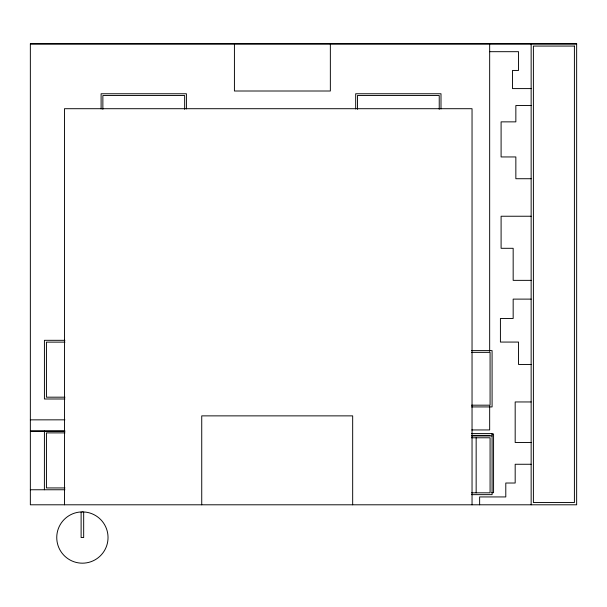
<?xml version="1.0" encoding="UTF-8"?>
<svg xmlns="http://www.w3.org/2000/svg" width="607" height="607" viewBox="0 0 607 607"><rect width="100%" height="100%" fill="white"/><g stroke="black" fill="none" stroke-linecap="round" stroke-linejoin="round"><path stroke-width="0.91" d="M30.35 43.932L576.65 43.932M489.667 51.686L518.53 51.686L518.53 70.442L512.498 70.442L512.498 88.592L531.148 88.592M531.148 105.527L515.851 105.527L515.851 121.863L501.094 121.863L501.094 156.947L515.851 156.947L515.851 178.724L531.148 178.724M531.148 216.236L501.094 216.236L501.094 248.301L513.165 248.301L513.165 280.358L531.148 280.358M531.148 299.114L513.165 299.114L513.165 318.47L500.418 318.47L500.418 342.067L518.53 342.067L518.53 364.45L531.148 364.45M64.919 340.315L44.425 340.315L44.425 398.996L64.919 398.996M64.979 342.128L46.436 342.128L46.436 397.183L64.979 397.183M471.593 350.611L492.087 350.611L492.087 406.925L471.593 406.925M471.533 352.356L490.077 352.356L490.077 405.18L471.533 405.18M531.148 401.955L515.176 401.955L515.176 442.488L531.148 442.488M30.35 419.854L64.896 419.839M471.753 429.946L489.667 429.946L489.667 406M64.979 432.89L46.436 432.89L46.436 487.937L64.979 487.937M471.593 433.588L492.087 433.588L492.087 494.644L471.593 494.644M491.7 433.99L493.567 433.99L493.567 492.672L491.7 492.672M471.533 435.401L490.077 435.401M471.593 435.963L492.087 435.963M471.533 437.776L490.077 437.776L490.077 492.823L471.533 492.823M531.148 464.264L515.176 464.264L515.176 483.02L505.79 483.02L505.79 496.936L479.629 496.936L479.629 504.796M30.35 489.758L64.919 489.758M531.148 43.818L531.148 504.796M489.667 43.818L489.667 351.392M476.154 437.776L476.154 492.823M472.041 504.796L472.041 108.706L64.471 108.706L64.471 504.796M441.001 108.926L441.001 93.759L355.687 93.759L355.687 108.926M439.233 109.321L439.233 95.527L357.462 95.527L357.462 109.321M352.675 504.796L352.675 415.871L201.736 415.871L201.736 504.796M330.352 43.818L330.352 91.004L234.423 91.004L234.423 43.818M186.417 108.926L186.417 93.759L101.103 93.759L101.103 108.926M184.649 109.321L184.649 95.527L102.871 95.527L102.871 109.321M83.675 511.982L83.675 537.536L81.11 537.536L81.11 511.982M44.425 431.076L44.394 489.758M82.393 511.898L79.047 512.118A25.638 25.638 0 0 0 60.768 551.315A25.638 25.638 0 0 0 104.017 551.315A25.638 25.638 0 0 0 85.739 512.118L82.393 511.898M576.65 43.818L30.35 43.818L30.35 504.796L576.65 504.796L576.65 43.818M574.404 46.071L533.401 46.071L533.401 502.55L574.404 502.55L574.404 46.071M64.896 431.076L30.35 431.091L64.919 431.076"/></g></svg>
